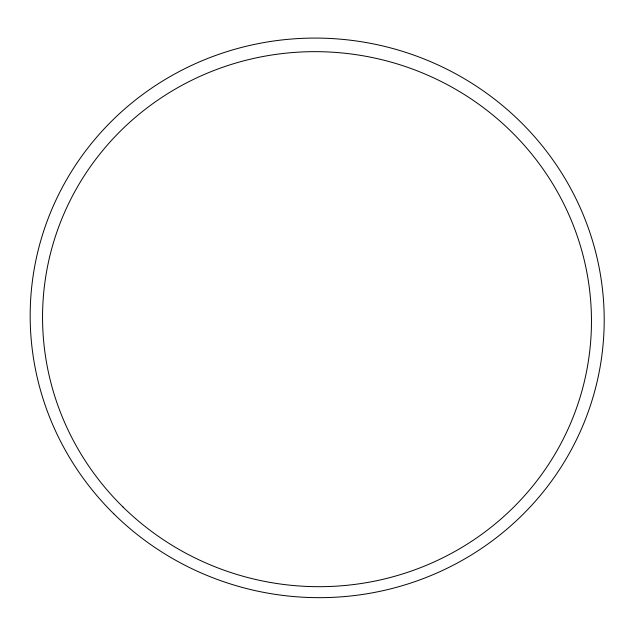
<?xml version="1.0" encoding="UTF-8"?>
<svg xmlns="http://www.w3.org/2000/svg" width="636" height="636" viewBox="0 0 636 636"><rect width="100%" height="100%" fill="white"/><g stroke="black" fill="none" stroke-linecap="round" stroke-linejoin="round"><path stroke-width="0.95" d="M113.772 513.801A287.154 279.641 8 0 0 594.247 392.881A287.154 279.641 8 0 0 243.548 46.929A287.154 279.641 8 0 0 113.772 513.801M122.955 506.956A274.593 267.374 8 0 0 582.115 390.281A274.593 267.374 8 0 0 245.949 60.277A274.593 267.374 8 0 0 122.955 506.956"/></g></svg>
